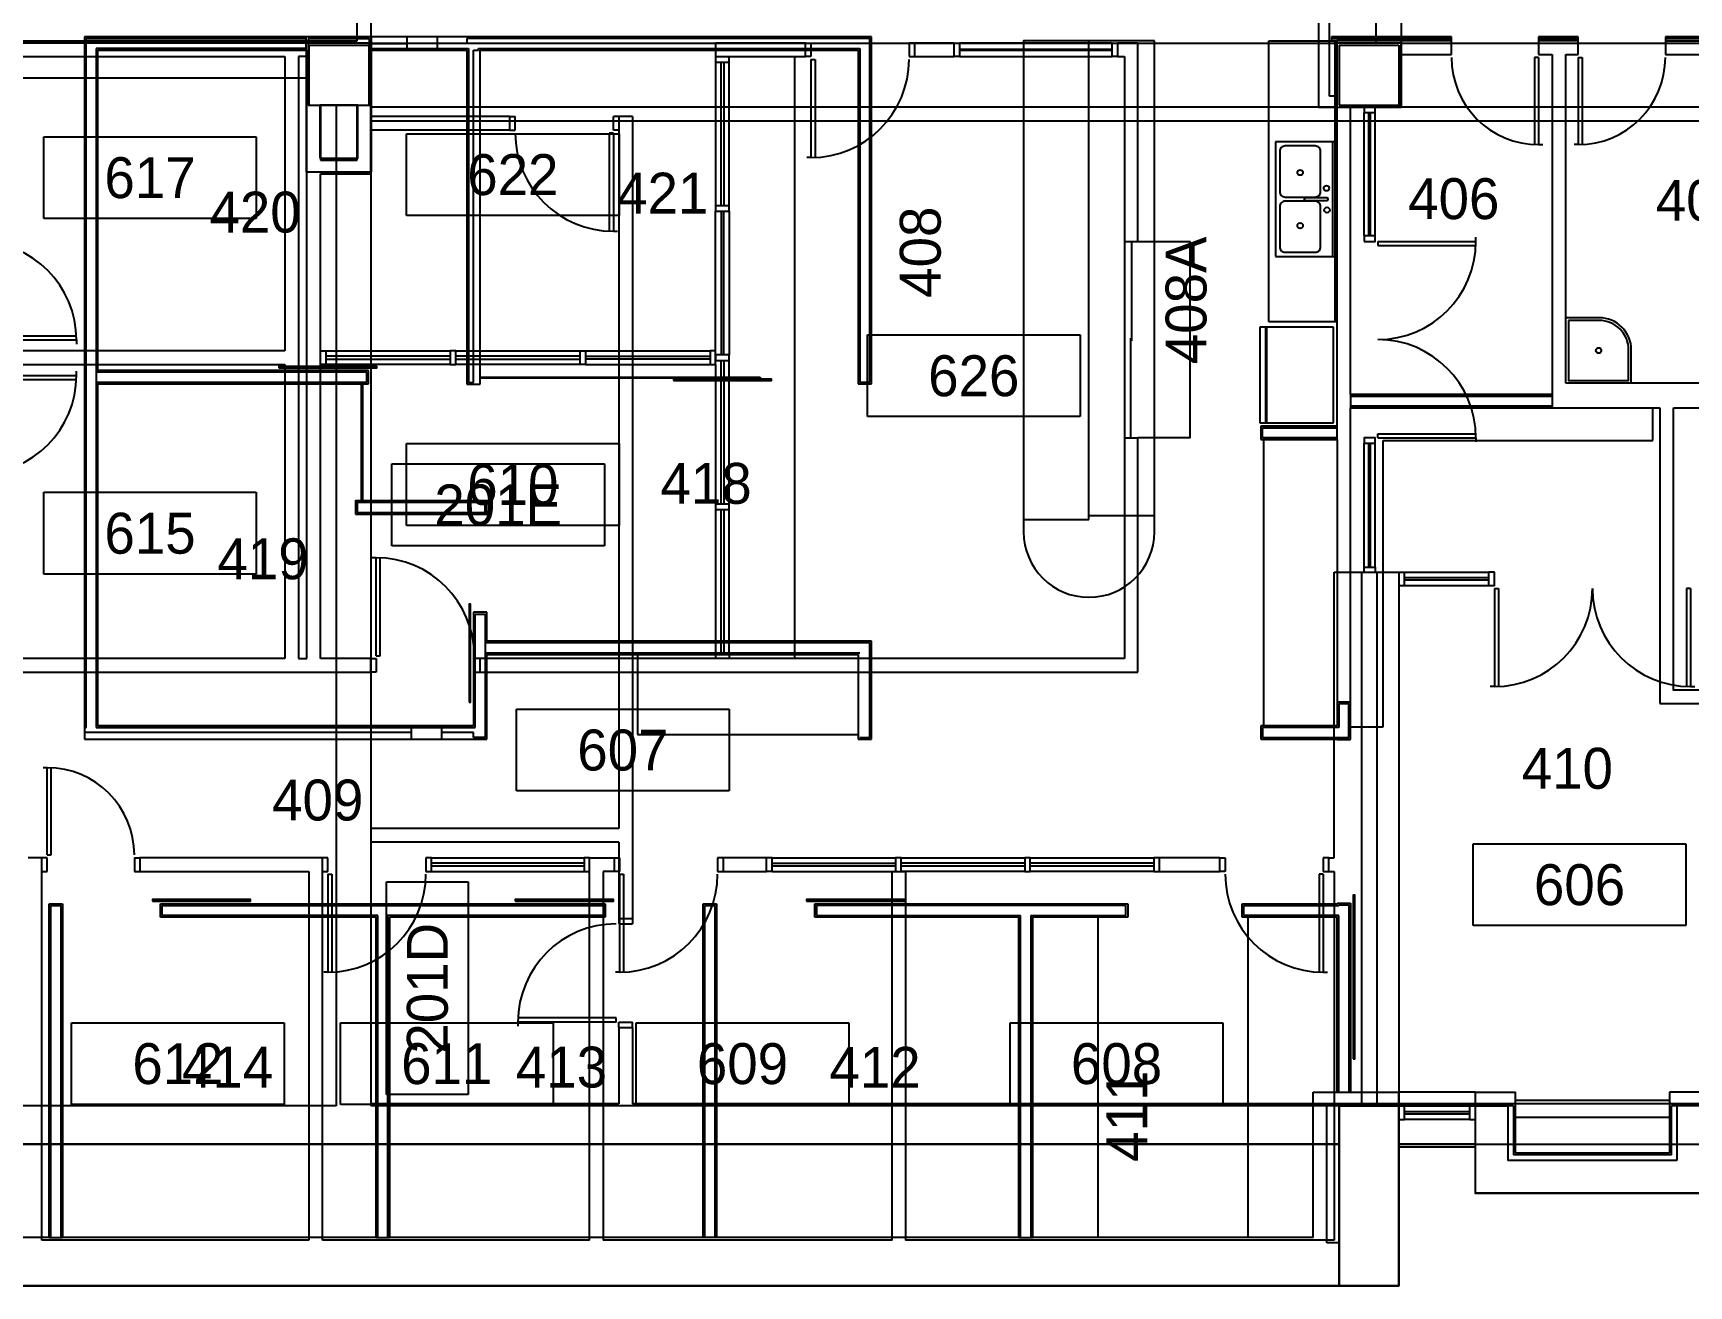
# Model space of a CAD drawing. Header units: inches. Extents: x -219 to 4035, y -10 to 4981.
# Drawn here: x 266 to 873, y 2234 to 2694 of the extents above; entities that cross this region are included whole.
import ezdxf
from ezdxf.enums import TextEntityAlignment as Align

# ---------------------------------------------------------------- set-up
doc = ezdxf.new("R2010")
doc.units = ezdxf.units.IN
doc.header["$LTSCALE"] = 48
doc.header["$MEASUREMENT"] = 0
doc.layers.get('0').update_dxf_attribs({"color": 13, "linetype": 'CONTINUOUS'})
for name, color, linetype in [('F1-BLDG3', 161, 'CONTINUOUS'), ('F2-BLDG1', 7, 'CONTINUOUS'), ('F2-BLDG3', 161, 'CONTINUOUS'), ('F2-DOOR1', 3, 'CONTINUOUS'), ('F2-DOORJMB', 32, 'CONTINUOUS'), ('F2-RMNOS', 3, 'CONTINUOUS'), ('F3-BLDG1', 7, 'CONTINUOUS'), ('F3-BLDG3', 161, 'CONTINUOUS'), ('F4-BLDG1', 7, 'CONTINUOUS'), ('F4-BLDG3', 161, 'CONTINUOUS'), ('F4-BLDG4', 2, 'CONTINUOUS'), ('f4-casework1', 4, 'CONTINUOUS'), ('f4-casework2', 8, 'CONTINUOUS'), ('F4-DOOR1', 3, 'CONTINUOUS'), ('f4-rest1', 12, 'CONTINUOUS'), ('f4-rest2', 8, 'CONTINUOUS'), ('F4-RMNOS', 3, 'CONTINUOUS'), ('F4-WINDOW1', 1, 'CONTINUOUS'), ('F4-WINDOW2', 4, 'CONTINUOUS'), ('F5-BLDG3', 161, 'CONTINUOUS'), ('F6-BLDG1', 7, 'CONTINUOUS'), ('F6-BLDG3', 161, 'CONTINUOUS'), ('F6-BLDG4', 2, 'CONTINUOUS'), ('F6-DOOR1', 3, 'CONTINUOUS'), ('F6-DOORJMB', 32, 'CONTINUOUS'), ('F6-RMNOS', 3, 'CONTINUOUS'), ('F6-WINDOW1', 1, 'CONTINUOUS'), ('F6-WINDOW2', 4, 'CONTINUOUS')]:
    doc.layers.add(name, color=color, linetype=linetype)
for name, color, linetype, plot in [('F2-COLUMN1', 8, 'CONTINUOUS', False), ('F3-COLUMN1', 8, 'CONTINUOUS', False), ('F4-Bldg1A', 8, 'CONTINUOUS', False), ('F4-COLUMN1', 8, 'CONTINUOUS', False), ('F6-COLUMN1', 8, 'CONTINUOUS', False)]:
    doc.layers.add(name, color=color, linetype=linetype, plot=plot)
doc.styles.add('ORIG-RMNOS', font='noting.shx')
doc.styles.add('RMNOS', font='noting.shx')

# ---------------------------------------------------------------- blocks, each defined once
blk = doc.blocks.new('L-20C11')
for p, q in [((-11, 11), (11, 11)), ((-11, 11), (-11, -55)), ((11, 11), (11, -55)), ((-11, -55), (11, -55))]:
    blk.add_line(p, q)
blk = doc.blocks.new('L-34C1')
for p, q in [((-11, 11), (11, 11)), ((-11, 11), (-11, -11)), ((11, 11), (11, -11)), ((-11, -11), (11, -11))]:
    blk.add_line(p, q)
blk = doc.blocks.new('ADR-36DL')
for p, q in [((0, 37), (-1.5, 37)), ((0, 1), (0, 37)), ((1.5, 1), (1.5, 36.97)), ((70.5, 1), (70.5, 36.97)), ((72, 1), (72, 37)), ((72, 37), (73.5, 37)), ((0, 1), (1.5, 1)), ((72, 1), (70.5, 1))]:
    blk.add_line(p, q)
for centre, start, end in [((0, 1), 0, 90), ((72, 1), 90, 180)]:
    blk.add_arc(centre, 36, start, end)
blk = doc.blocks.new('ADR-36L')
for p, q in [((0, 37), (-1.5, 37)), ((0, 1), (0, 37)), ((1.5, 1), (1.5, 36.97)), ((0, 1), (1.5, 1))]:
    blk.add_line(p, q)
blk.add_arc((0, 1), 36, 0, 90)
blk = doc.blocks.new('ADR-36R')
for p, q in [((-1.5, 1), (-1.5, 36.97)), ((0, 1), (0, 37)), ((0, 37), (1.5, 37)), ((0, 1), (-1.5, 1))]:
    blk.add_line(p, q)
blk.add_arc((0, 1), 36, 90, 180)
blk = doc.blocks.new('ADR-32L')
for p, q in [((0, 33), (-1.5, 33)), ((0, 1), (0, 33)), ((1.5, 1), (1.5, 32.96)), ((0, 1), (1.5, 1))]:
    blk.add_line(p, q)
blk.add_arc((0, 1), 32, 0, 90)
blk = doc.blocks.new('rmnos')
at = {"color": 11}
for p, q in [((-0.40625, 0.15625), (0.40625, 0.15625)), ((-0.40625, -0.15625), (-0.40625, 0.15625)), ((0.40625, 0.15625), (0.40625, -0.15625)), ((0.40625, -0.15625), (-0.40625, -0.15625))]:
    blk.add_line(p, q, dxfattribs=at)
at = {"color": 9, "style": 'ORIG-RMNOS'}
blk.add_attdef('ROOM', text='', height=0.15625, dxfattribs=at).set_placement((0, 0), align=Align.MIDDLE)
blk = doc.blocks.new('RMNOS-1')
at = {"color": 9, "style": 'RMNOS'}
blk.add_attdef('ROOM', text='', height=0.1562, dxfattribs=at).set_placement((0, 0), align=Align.MIDDLE)
blk = doc.blocks.new('ADR-32R')
for p, q in [((-1.5, 1), (-1.5, 32.96)), ((0, 1), (0, 33)), ((0, 33), (1.5, 33)), ((0, 1), (-1.5, 1))]:
    blk.add_line(p, q)
blk.add_arc((0, 1), 32, 90, 180)

msp = doc.modelspace()

# ---------------------------------------------------------------- linework, layer by layer
at = {"layer": 'F1-BLDG3'}
for p, q in [((11, 2286.5), (745, 2286.5)), ((745, 2286.5), (745, 2234.5)), ((767, 2234.5), (767, 2286.5)), ((767, 2286.5), (909, 2286.5)), ((745, 2234.5), (767, 2234.5))]:
    msp.add_line(p, q, dxfattribs=at)
at = {"layer": 'F2-BLDG1'}
for p, q in [((384.75, 2691), (384.75, 2702.5)), ((389.75, 2702.5), (389.75, 2663.25)), ((165.75, 2691), (384.75, 2691)), ((767.75, 2690.25), (744.25, 2690.25)), ((744.25, 2690.25), (744.25, 2666.75)), ((767.75, 2690.25), (767.75, 2666.75)), ((128, 2677.5), (367, 2677.5)), ((367, 2677.5), (367, 2667.5)), ((367, 2667.5), (377, 2667.5)), ((377, 2667.5), (377, 2300.5)), ((440.75, 2663.25), (389.75, 2663.25)), ((440.75, 2658.25), (440.75, 2663.25)), ((480.75, 2663.25), (480.75, 2402.25)), ((485.75, 2663.25), (480.75, 2663.25)), ((485.75, 2663.25), (485.75, 2369.25)), ((744.25, 2666.75), (767.75, 2666.75)), ((389.75, 2658.25), (389.75, 2402.25)), ((440.75, 2658.25), (389.75, 2658.25)), ((480.75, 2402.25), (389.75, 2402.25)), ((480.75, 2397.25), (389.75, 2397.25)), ((389.75, 2397.25), (389.75, 2301.25)), ((480.75, 2397.25), (480.75, 2369.25)), ((480.75, 2369.25), (485.75, 2369.25)), ((480.75, 2329.25), (485.75, 2329.25)), ((480.75, 2329.25), (480.75, 2301.25)), ((485.75, 2329.25), (485.75, 2301.25)), ((377, 2300.5), (11, 2300.5)), ((480.75, 2301.25), (389.75, 2301.25)), ((1569.25, 2301.25), (485.75, 2301.25)), ((745, 2286.5), (11, 2286.5)), ((745, 2234.5), (745, 2286.5)), ((795, 2286.5), (767, 2286.5)), ((767, 2286.5), (767, 2234.5)), ((795, 2286.5), (795, 2268.5)), ((881, 2268.5), (795, 2268.5)), ((767, 2234.5), (745, 2234.5))]:
    msp.add_line(p, q, dxfattribs=at)
at = {"layer": 'F2-BLDG3'}
for p, q in [((867, 2296.25), (809, 2296.25)), ((809, 2296.25), (809, 2282.5)), ((867, 2282.5), (867, 2296.25)), ((867, 2282.5), (809, 2282.5))]:
    msp.add_line(p, q, dxfattribs=at)
at = {"layer": 'F2-DOORJMB'}
for p, q in [((440.75, 2663.25), (442.75, 2663.25)), ((442.75, 2658.25), (442.75, 2663.25)), ((478.75, 2658.25), (478.75, 2663.25)), ((480.75, 2663.25), (478.75, 2663.25)), ((440.75, 2658.25), (442.75, 2658.25)), ((480.75, 2658.25), (478.75, 2658.25)), ((480.75, 2369.25), (480.75, 2367.25)), ((480.75, 2367.25), (485.75, 2367.25)), ((485.75, 2369.25), (485.75, 2367.25)), ((480.75, 2331.25), (485.75, 2331.25)), ((480.75, 2329.25), (480.75, 2331.25)), ((485.75, 2329.25), (485.75, 2331.25))]:
    msp.add_line(p, q, dxfattribs=at)
at = {"layer": 'F3-BLDG1'}
for p, q in [((128, 2677.5), (367, 2677.5)), ((367, 2677.5), (367, 2667.5)), ((367, 2667.5), (377, 2667.5)), ((377, 2667.5), (377, 2300.5)), ((389.75, 2661.75), (1469, 2661.75)), ((389.75, 2661.75), (389.75, 2300.5)), ((377, 2300.5), (11, 2300.5)), ((809, 2300.5), (389.75, 2300.5)), ((809, 2300.5), (809, 2282.5)), ((867, 2282.5), (867, 2300.5)), ((1469, 2300.5), (867, 2300.5)), ((745, 2286.5), (11, 2286.5)), ((745, 2234.5), (745, 2286.5)), ((795, 2286.5), (767, 2286.5)), ((767, 2286.5), (767, 2234.5)), ((795, 2286.5), (795, 2268.5)), ((867, 2282.5), (809, 2282.5)), ((881, 2268.5), (795, 2268.5)), ((767, 2234.5), (745, 2234.5))]:
    msp.add_line(p, q, dxfattribs=at)
at = {"layer": 'F3-BLDG3'}
for p, q in [((389.75, 2690.25), (389.75, 2666.75)), ((389.75, 2690.25), (744.25, 2690.25)), ((744.25, 2690.25), (744.25, 2666.75)), ((767.75, 2666.75), (767.75, 2690.25)), ((767.75, 2690.25), (885.25, 2690.25)), ((744.25, 2666.75), (389.75, 2666.75)), ((885.25, 2666.75), (767.75, 2666.75))]:
    msp.add_line(p, q, dxfattribs=at)
at = {"layer": 'F4-BLDG1'}
for p, q in [((573.44, 2692.5), (284.75, 2692.5)), ((284.75, 2692.5), (284.75, 2435)), ((573.44, 2565.25), (573.44, 2692.5)), ((786.25, 2692.5), (742.19, 2692.5)), ((742.19, 2692.5), (742.19, 2691)), ((786.25, 2686), (786.25, 2692.5)), ((832.75, 2692.5), (818.25, 2692.5)), ((818.25, 2692.5), (818.25, 2686)), ((832.75, 2686), (832.75, 2692.5)), ((931.75, 2692.5), (864.75, 2692.5)), ((864.75, 2692.5), (864.75, 2686)), ((289.62, 2570.12), (289.62, 2687.62)), ((289.62, 2687.62), (366, 2687.62)), ((366, 2687.62), (366, 2643)), ((390, 2643), (390, 2687.62)), ((390, 2687.62), (424.97, 2687.62)), ((424.97, 2687.62), (424.97, 2565.19)), ((429.84, 2565.19), (429.84, 2687.62)), ((429.84, 2687.62), (568.56, 2687.62)), ((568.56, 2687.62), (568.56, 2565.25)), ((742.19, 2691), (744.25, 2691)), ((744.25, 2691), (744.25, 2549.75)), ((767.75, 2667.5), (767.75, 2686)), ((767.75, 2686), (786.25, 2686)), ((818.25, 2686), (823.25, 2686)), ((823.25, 2686), (823.25, 2561.37)), ((828.25, 2565.5), (828.25, 2686)), ((828.25, 2686), (832.75, 2686)), ((864.75, 2686), (885.25, 2686)), ((749.25, 2561.37), (749.25, 2667.5)), ((749.25, 2667.5), (767.75, 2667.5)), ((366, 2643), (390, 2643)), ((388.97, 2570.12), (289.62, 2570.12)), ((388.97, 2565.25), (388.97, 2570.12)), ((289.62, 2439.87), (289.62, 2565.25)), ((289.62, 2565.25), (388.97, 2565.25)), ((424.97, 2565.19), (429.84, 2565.19)), ((568.56, 2565.25), (573.44, 2565.25)), ((926.75, 2565.5), (828.25, 2565.5)), ((823.25, 2561.37), (749.25, 2561.37)), ((749.25, 2448.5), (749.25, 2556.5)), ((749.25, 2556.5), (862.75, 2556.5)), ((862.75, 2556.5), (862.75, 2448)), ((744.25, 2549.75), (716.31, 2549.75)), ((716.31, 2549.75), (716.31, 2544.87)), ((716.31, 2544.87), (744.25, 2544.87)), ((744.25, 2544.87), (744.31, 2544.87)), ((744.31, 2544.87), (744.31, 2448.5)), ((432.29, 2481.5), (427.42, 2481.5)), ((427.42, 2481.5), (427.42, 2439.87)), ((432.29, 2470.87), (432.29, 2481.5)), ((573.44, 2470.87), (432.29, 2470.87)), ((573.44, 2435), (573.44, 2470.87)), ((432.29, 2435), (432.29, 2466)), ((432.29, 2466), (568.56, 2466)), ((568.56, 2466), (568.56, 2435)), ((744.31, 2448.5), (744.31, 2439.87)), ((749.19, 2434.81), (749.19, 2448.5)), ((749.19, 2448.5), (749.25, 2448.5)), ((862.75, 2448), (931.75, 2448)), ((427.42, 2439.87), (289.62, 2439.87)), ((744.31, 2439.87), (716.31, 2439.87)), ((716.31, 2439.87), (716.31, 2435)), ((284.75, 2435), (432.29, 2435)), ((568.56, 2435), (573.44, 2435)), ((716.31, 2435), (744.31, 2435)), ((744.31, 2435), (744.31, 2434.81)), ((744.31, 2434.81), (749.19, 2434.81)), ((271.75, 2252.25), (271.75, 2374.56)), ((271.75, 2374.56), (276.62, 2374.56)), ((276.62, 2374.56), (276.62, 2252.25)), ((312.62, 2369.69), (312.62, 2374.56)), ((312.62, 2374.56), (475.75, 2374.56)), ((391.69, 2369.69), (312.62, 2369.69)), ((391.69, 2252.25), (391.69, 2369.69)), ((475.75, 2369.69), (396.56, 2369.69)), ((396.56, 2369.69), (396.56, 2252.25)), ((475.75, 2374.56), (475.75, 2369.69)), ((511.75, 2252.25), (511.75, 2374.56)), ((511.75, 2374.56), (516.62, 2374.56)), ((516.62, 2374.56), (516.62, 2252.25)), ((552.62, 2369.69), (552.62, 2374.56)), ((552.62, 2374.56), (667.47, 2374.56)), ((627.5, 2369.69), (552.62, 2369.69)), ((627.5, 2252.25), (627.5, 2369.69)), ((667.47, 2369.69), (632.5, 2369.69)), ((632.5, 2369.69), (632.5, 2252.25)), ((667.47, 2374.56), (667.47, 2369.69)), ((709.47, 2369.69), (709.47, 2374.56)), ((709.47, 2374.56), (744.31, 2374.56)), ((744.31, 2369.69), (709.47, 2369.69)), ((744.31, 2374.56), (744.31, 2374.81)), ((744.31, 2374.81), (749.19, 2374.81)), ((744.31, 2305.5), (744.31, 2369.69)), ((749.19, 2374.81), (749.19, 2305.5)), ((735.5, 2305.5), (744.31, 2305.5)), ((735.5, 2252.25), (735.5, 2305.5)), ((749.19, 2305.5), (767, 2305.5)), ((767, 2234.5), (767, 2305.5)), ((795, 2305.5), (795, 2268.5)), ((795, 2305.5), (809.75, 2305.5)), ((809.75, 2283.25), (809.75, 2305.5)), ((866.25, 2305.5), (866.25, 2283.25)), ((881, 2305.5), (866.25, 2305.5)), ((809.75, 2283.25), (866.25, 2283.25)), ((881, 2268.5), (795, 2268.5)), ((271.75, 2252.25), (156.62, 2252.25)), ((391.69, 2252.25), (276.62, 2252.25)), ((511.75, 2252.25), (396.56, 2252.25)), ((627.5, 2252.25), (516.62, 2252.25)), ((735.5, 2252.25), (632.5, 2252.25)), ((767, 2234.5), (-11, 2234.5))]:
    msp.add_line(p, q, dxfattribs=at)
msp.add_lwpolyline([(384.1, 2517.5), (432.29, 2517.5), (432.29, 2522.37), (384.1, 2522.37)], close=True, dxfattribs=at)
at = {"layer": 'F4-Bldg1A'}
for p, q in [((285.37, 2439.25), (285.37, 2691.87)), ((285.37, 2691.87), (366, 2691.87)), ((366, 2687.62), (366, 2692.5)), ((366.75, 2691.75), (366.75, 2667.5)), ((389.25, 2691.75), (366.75, 2691.75)), ((389.25, 2667.5), (389.25, 2691.75)), ((390, 2687.62), (390, 2692.5)), ((402.95, 2692.5), (402.95, 2688.25)), ((414.08, 2692.5), (414.08, 2688.25)), ((572.81, 2691.87), (424.97, 2691.87)), ((424.97, 2691.87), (424.97, 2690.06)), ((572.81, 2565.87), (572.81, 2691.87)), ((742.19, 2691.87), (786.25, 2691.87)), ((818.25, 2691.87), (832.75, 2691.87)), ((864.75, 2691.87), (931.75, 2691.87)), ((366, 2688.25), (289, 2688.25)), ((289, 2688.25), (289, 2439.25)), ((390, 2690.06), (402.95, 2690.06)), ((390, 2688.25), (425.59, 2688.25)), ((424.97, 2690.06), (414.08, 2690.06)), ((425.59, 2688.25), (425.59, 2565.81)), ((427.41, 2565.81), (427.41, 2687.62)), ((427.41, 2687.62), (429.22, 2687.62)), ((429.22, 2687.62), (429.22, 2688.25)), ((429.22, 2688.25), (569.19, 2688.25)), ((569.19, 2688.25), (569.19, 2565.87)), ((786.25, 2691), (744.25, 2691)), ((832.75, 2691), (818.25, 2691)), ((864.75, 2691), (931, 2691)), ((366.75, 2667.5), (371, 2667.5)), ((385, 2667.5), (389.25, 2667.5)), ((388.34, 2569.5), (289, 2569.5)), ((289, 2565.87), (388.34, 2565.87)), ((388.34, 2565.87), (388.34, 2569.5)), ((425.59, 2565.81), (427.41, 2565.81)), ((569.19, 2565.87), (572.81, 2565.87)), ((749.25, 2561.37), (749.25, 2556.5)), ((749.25, 2560.75), (823.25, 2560.75)), ((823.25, 2561.37), (823.25, 2556.5)), ((823.25, 2557.12), (749.25, 2557.12)), ((716.94, 2545.5), (716.94, 2549.12)), ((716.94, 2549.12), (744.25, 2549.12)), ((744.25, 2545.5), (716.94, 2545.5)), ((744.25, 2549.75), (744.25, 2544.87)), ((428.04, 2480.87), (431.67, 2480.87)), ((428.04, 2439.25), (428.04, 2480.87)), ((431.67, 2480.87), (431.67, 2435.62)), ((572.81, 2470.25), (431.67, 2470.25)), ((431.67, 2466.62), (569.19, 2466.62)), ((572.81, 2435.62), (572.81, 2470.25)), ((749.19, 2448.5), (744.31, 2448.5)), ((748.56, 2447.87), (744.94, 2447.87)), ((744.94, 2447.87), (744.94, 2439.25)), ((748.56, 2435.62), (748.56, 2447.87)), ((284.75, 2439.25), (285.37, 2439.25)), ((404.54, 2437.44), (284.75, 2437.44)), ((289, 2439.25), (428.04, 2439.25)), ((404.54, 2439.25), (404.54, 2435)), ((415.67, 2439.25), (415.67, 2435)), ((427.42, 2437.44), (415.67, 2437.44)), ((427.42, 2435.62), (427.42, 2437.44)), ((744.94, 2439.25), (716.94, 2439.25)), ((716.94, 2439.25), (716.94, 2435.62)), ((431.67, 2435.62), (427.42, 2435.62)), ((569.19, 2435.62), (572.81, 2435.62)), ((716.94, 2435.62), (748.56, 2435.62)), ((272.37, 2252.25), (272.37, 2373.94)), ((272.37, 2373.94), (276, 2373.94)), ((276, 2373.94), (276, 2252.25)), ((313.25, 2370.31), (313.25, 2373.94)), ((313.25, 2373.94), (475.12, 2373.94)), ((392.31, 2370.31), (313.25, 2370.31)), ((392.31, 2252.25), (392.31, 2370.31)), ((475.12, 2370.31), (395.94, 2370.31)), ((395.94, 2370.31), (395.94, 2252.25)), ((475.12, 2373.94), (475.12, 2370.31)), ((512.37, 2252.25), (512.37, 2373.94)), ((512.37, 2373.94), (516, 2373.94)), ((516, 2373.94), (516, 2252.25)), ((666.84, 2373.94), (553.25, 2373.94)), ((553.25, 2373.94), (553.25, 2370.31)), ((553.25, 2370.31), (628.13, 2370.31)), ((628.13, 2252.25), (628.13, 2370.31)), ((631.88, 2370.31), (631.88, 2252.25)), ((631.88, 2370.31), (666.84, 2370.31)), ((666.84, 2370.31), (666.84, 2373.94)), ((710.09, 2370.31), (710.09, 2373.94)), ((710.09, 2373.94), (744.94, 2373.94)), ((744.94, 2370.31), (710.09, 2370.31)), ((744.94, 2373.94), (744.94, 2374.19)), ((744.94, 2374.19), (748.56, 2374.19)), ((744.94, 2305.5), (744.94, 2370.31)), ((748.56, 2374.19), (748.56, 2305.5)), ((744.31, 2305.5), (749.19, 2305.5)), ((271.75, 2252.25), (276.62, 2252.25)), ((391.69, 2252.25), (396.56, 2252.25)), ((516.62, 2252.25), (511.75, 2252.25)), ((627.5, 2252.25), (632.5, 2252.25))]:
    msp.add_line(p, q, dxfattribs=at)
msp.add_lwpolyline([(384.73, 2518.12), (431.67, 2518.12), (431.67, 2521.75), (384.73, 2521.75)], close=True, dxfattribs=at)
at = {"layer": 'F4-BLDG3'}
for p, q in [((745, 2300.5), (740.5, 2300.5)), ((740.5, 2250.25), (740.5, 2300.5)), ((745, 2250.25), (745, 2300.5)), ((745, 2250.25), (740.5, 2250.25))]:
    msp.add_line(p, q, dxfattribs=at)
for points in [[(371, 2648), (385, 2648), (385, 2667.5), (371, 2667.5)], [(867.75, 2556.5), (926.75, 2556.5), (926.75, 2453), (867.75, 2453)]]:
    msp.add_lwpolyline(points, close=True, dxfattribs=at)
at = {"layer": 'F4-BLDG4'}
for p, q in [((795, 2305.5), (767, 2305.5)), ((767, 2286.5), (795, 2286.5))]:
    msp.add_line(p, q, dxfattribs=at)
at = {"layer": 'f4-casework1'}
for p, q in [((719.25, 2588.01), (719.25, 2691)), ((719.25, 2691), (742.19, 2691)), ((743, 2586), (716, 2586)), ((716, 2586), (716, 2551)), ((744.25, 2588.01), (719.25, 2588.01)), ((743, 2551), (743, 2586)), ((860.19, 2544.5), (860.19, 2556.5)), ((716, 2551), (743, 2551)), ((717.31, 2544.87), (717.31, 2439.87)), ((761.25, 2439.5), (761.25, 2544.5)), ((761.25, 2544.5), (860.19, 2544.5)), ((487.56, 2466), (487.56, 2436.69)), ((487.56, 2436.69), (568.56, 2436.69)), ((749.25, 2439.5), (761.25, 2439.5)), ((656.5, 2369.69), (656.5, 2252.25)), ((711.5, 2369.69), (711.5, 2252.25)), ((809.75, 2302.65), (866.25, 2302.65))]:
    msp.add_line(p, q, dxfattribs=at)
msp.add_lwpolyline([(677.25, 2691), (629.25, 2691), (629.25, 2511, 1), (677.25, 2511)], format="xyb", close=True, dxfattribs=at)
at = {"layer": 'f4-casework2'}
for p, q in [((653.25, 2515.47), (653.25, 2691)), ((743.5, 2691), (743.5, 2588.01)), ((743.5, 2654.01), (721.75, 2654.01)), ((721.75, 2654.01), (721.75, 2612.01)), ((742.75, 2612.01), (742.75, 2654.01)), ((721.75, 2612.01), (743.5, 2612.01)), ((718, 2586), (718, 2551)), ((718.5, 2551), (718.5, 2586)), ((629.25, 2515.47), (653.25, 2515.47)), ((653.25, 2516.96), (677.25, 2516.96))]:
    msp.add_line(p, q, dxfattribs=at)
for points in [[(723.25, 2643.14), (723.25, 2635.76, 0.414214), (725.25, 2633.76), (736.25, 2633.76, 0.414214), (738.25, 2635.76), (738.25, 2650.51, 0.414214), (736.25, 2652.51), (725.25, 2652.51, 0.414214), (723.25, 2650.51)], [(723.25, 2622.89), (723.25, 2615.51, 0.414214), (725.25, 2613.51), (736.25, 2613.51, 0.414214), (738.25, 2615.51), (738.25, 2630.26, 0.414214), (736.25, 2632.26), (725.25, 2632.26, 0.414214), (723.25, 2630.26)], [(736.63, 2633.51), (732.75, 2633.51, 1), (732.75, 2632.51), (740.5, 2632.51, 1), (740.5, 2633.51)]]:
    msp.add_lwpolyline(points, format="xyb", close=True, dxfattribs=at)
for centre in [(730.75, 2642.76), (740.38, 2637.01), (740.58, 2629.01), (730.75, 2623.26)]:
    msp.add_circle(centre, 1, dxfattribs=at)
at = {"layer": 'F4-DOOR1'}
for points in [[(355.97, 2571.19), (391.97, 2571.19), (391.97, 2571.69), (355.97, 2571.69)], [(500.77, 2566.52), (536.77, 2566.52), (536.77, 2567.02), (500.77, 2567.02)], [(425.85, 2448.5), (426.35, 2448.5), (426.35, 2484.5), (425.85, 2484.5)], [(309.62, 2375.62), (345.62, 2375.62), (345.62, 2376.12), (309.62, 2376.12)], [(442.75, 2375.62), (478.75, 2375.62), (478.75, 2376.12), (442.75, 2376.12)], [(549.62, 2375.62), (585.62, 2375.62), (585.62, 2376.12), (549.62, 2376.12)], [(750.25, 2317.81), (750.75, 2317.81), (750.75, 2377.81), (750.25, 2377.81)]]:
    msp.add_lwpolyline(points, close=True, dxfattribs=at)
at = {"layer": 'f4-rest1'}
msp.add_lwpolyline([(852.25, 2565.5), (852.25, 2577.75, 0.414214), (840.5, 2589.5), (828.25, 2589.5)], format="xyb", dxfattribs=at)
at = {"layer": 'f4-rest2'}
msp.add_lwpolyline([(829.25, 2588.5), (829.25, 2566.5), (851.25, 2566.5), (851.25, 2577.75, 0.414214), (840.5, 2588.5)], format="xyb", close=True, dxfattribs=at)
msp.add_circle((840.25, 2577.5), 1, dxfattribs=at)
at = {"layer": 'F4-WINDOW1'}
for p, q in [((386.28, 2565.25), (386.28, 2522.37)), ((386.78, 2522.37), (386.78, 2565.25)), ((429.84, 2567.72), (532.56, 2567.72)), ((532.56, 2567.34), (429.84, 2567.34)), ((480.83, 2567.34), (480.83, 2567.72)), ((532.56, 2567.72), (532.56, 2567.34)), ((769, 2300.5), (793, 2300.5)), ((769, 2298.5), (793, 2298.5)), ((793, 2297.5), (769, 2297.5)), ((793, 2295.5), (769, 2295.5))]:
    msp.add_line(p, q, dxfattribs=at)
at = {"layer": 'F4-WINDOW2'}
for p, q in [((767, 2300.5), (769, 2300.5)), ((769, 2295.5), (769, 2300.5)), ((793, 2300.5), (795, 2300.5)), ((793, 2295.5), (793, 2300.5)), ((767, 2295.5), (769, 2295.5)), ((793, 2295.5), (795, 2295.5))]:
    msp.add_line(p, q, dxfattribs=at)
at = {"layer": 'F5-BLDG3'}
msp.add_lwpolyline([(909, 2926.5), (767, 2926.5), (767, 2978.5), (-11, 2978.5), (-11, 2926.5), (-63, 2926.5), (-63, 2286.5), (-11, 2286.5), (-11, 2234.5), (767, 2234.5), (767, 2285.5), (795, 2285.5), (795, 2268.5), (881, 2268.5)], dxfattribs=at)
at = {"layer": 'F6-BLDG1'}
for p, q in [((767.75, 2716.75), (767.75, 2666.75)), ((737.5, 2708.75), (737.5, 2666.75)), ((389.75, 2690.25), (239.75, 2690.25)), ((244.75, 2685.25), (358.25, 2685.25)), ((358.25, 2685.25), (358.25, 2577.37)), ((389.75, 2642.25), (389.75, 2690.25)), ((549.25, 2690.25), (516.25, 2690.25)), ((516.25, 2690.25), (516.25, 2685.25)), ((516.25, 2685.25), (549.25, 2685.25)), ((549.25, 2685.25), (549.25, 2690.25)), ((589.25, 2690.25), (589.25, 2685.25)), ((603.75, 2690.25), (589.25, 2690.25)), ((589.25, 2685.25), (603.75, 2685.25)), ((603.75, 2685.25), (603.75, 2690.25)), ((671.25, 2690.25), (663.75, 2690.25)), ((663.75, 2690.25), (663.75, 2685.25)), ((663.75, 2685.25), (666.25, 2685.25)), ((666.25, 2685.25), (666.25, 2617.5)), ((671.25, 2617.5), (671.25, 2690.25)), ((737.5, 2666.75), (767.75, 2666.75)), ((371.25, 2464.5), (371.25, 2642.25)), ((371.25, 2642.25), (389.75, 2642.25)), ((666.25, 2617.5), (671.25, 2617.5)), ((358.25, 2577.37), (244.75, 2577.37)), ((244.75, 2572.38), (358.25, 2572.38)), ((358.25, 2572.38), (358.25, 2464.5)), ((666.25, 2545.5), (671.25, 2545.5)), ((666.25, 2545.5), (666.25, 2464.5)), ((671.25, 2459.5), (671.25, 2545.5)), ((743.25, 2391.5), (743.25, 2496.25)), ((743.25, 2496.25), (767, 2496.25)), ((753.25, 2496.25), (753.25, 2300.5)), ((759, 2300.5), (759, 2496.25)), ((767, 2496.25), (767, 2234.5)), ((358.25, 2464.5), (244.75, 2464.5)), ((389.75, 2464.5), (371.25, 2464.5)), ((389.75, 2459.5), (389.75, 2464.5)), ((666.25, 2464.5), (429.75, 2464.5)), ((429.75, 2464.5), (429.75, 2459.5)), ((239.75, 2459.5), (389.75, 2459.5)), ((429.75, 2459.5), (671.25, 2459.5)), ((269, 2391.5), (264, 2391.5)), ((269, 2251.25), (269, 2391.5)), ((305, 2391.5), (305, 2386.5)), ((372, 2391.5), (305, 2391.5)), ((372, 2251.25), (372, 2391.5)), ((470, 2391.5), (479, 2391.5)), ((470, 2251.25), (470, 2391.5)), ((479, 2391.5), (479, 2386.5)), ((519, 2391.5), (519, 2386.5)), ((535, 2391.5), (519, 2391.5)), ((535, 2386.5), (535, 2391.5)), ((679, 2391.5), (679, 2386.5)), ((701.25, 2391.5), (679, 2391.5)), ((701.25, 2386.5), (701.25, 2391.5)), ((741.25, 2386.5), (741.25, 2391.5)), ((741.25, 2391.5), (743.25, 2391.5)), ((305, 2386.5), (367, 2386.5)), ((367, 2386.5), (367, 2251.25)), ((479, 2386.5), (475, 2386.5)), ((475, 2386.5), (475, 2251.25)), ((519, 2386.5), (535, 2386.5)), ((581, 2251.25), (581, 2386.5)), ((581, 2386.5), (586, 2386.5)), ((586, 2386.5), (586, 2251.25)), ((679, 2386.5), (701.25, 2386.5)), ((741.25, 2386.5), (743.25, 2386.5)), ((743.25, 2386.5), (743.25, 2251.25)), ((753.25, 2300.5), (759, 2300.5)), ((367, 2251.25), (269, 2251.25)), ((470, 2251.25), (372, 2251.25)), ((581, 2251.25), (475, 2251.25)), ((743.25, 2251.25), (586, 2251.25)), ((767, 2234.5), (-11, 2234.5))]:
    msp.add_line(p, q, dxfattribs=at)
at = {"layer": 'F6-BLDG3'}
for p, q in [((741.5, 2670.75), (741.5, 2704.75)), ((758.5, 2704.75), (758.5, 2690.25)), ((366.25, 2685.25), (363.25, 2685.25)), ((363.25, 2685.25), (363.25, 2464.5)), ((366.25, 2464.5), (366.25, 2685.25)), ((758.5, 2690.25), (744.25, 2690.25)), ((744.25, 2690.25), (744.25, 2670.75)), ((384.75, 2667.5), (371.25, 2667.5)), ((371.25, 2667.5), (371.25, 2647.25)), ((384.75, 2647.25), (384.75, 2667.5)), ((744.25, 2670.75), (741.5, 2670.75)), ((371.25, 2647.25), (384.75, 2647.25)), ((363.25, 2464.5), (366.25, 2464.5)), ((767, 2300.5), (807, 2300.5)), ((807, 2300.5), (807, 2280.5)), ((909, 2300.5), (869, 2300.5)), ((869, 2300.5), (869, 2280.5)), ((767, 2285.5), (795, 2285.5)), ((795, 2285.5), (795, 2268.5)), ((869, 2280.5), (807, 2280.5)), ((881, 2268.5), (795, 2268.5))]:
    msp.add_line(p, q, dxfattribs=at)
msp.add_lwpolyline([(671.25, 2617.5), (690.25, 2617.5), (690.25, 2545.5), (671.25, 2545.5)], dxfattribs=at)
at = {"layer": 'F6-BLDG4'}
for p, q in [((545.25, 2685.25), (545.25, 2464.5)), ((666.25, 2617.5), (666.25, 2545.5))]:
    msp.add_line(p, q, dxfattribs=at)
at = {"layer": 'F6-DOORJMB'}
for p, q in [((549.25, 2690.25), (551.25, 2690.25)), ((551.25, 2685.25), (549.25, 2685.25)), ((551.25, 2690.25), (551.25, 2685.25)), ((589.25, 2690.25), (587.25, 2690.25)), ((587.25, 2690.25), (587.25, 2685.25)), ((587.25, 2685.25), (589.25, 2685.25)), ((389.75, 2464.5), (391.75, 2464.5)), ((391.75, 2464.5), (391.75, 2459.5)), ((429.75, 2464.5), (427.75, 2464.5)), ((427.75, 2464.5), (427.75, 2459.5)), ((391.75, 2459.5), (389.75, 2459.5)), ((427.75, 2459.5), (429.75, 2459.5)), ((271, 2391.5), (269, 2391.5)), ((271, 2386.5), (271, 2391.5)), ((303, 2391.5), (303, 2386.5)), ((303, 2391.5), (305, 2391.5)), ((479, 2391.5), (481, 2391.5)), ((481, 2391.5), (481, 2386.5)), ((519, 2391.5), (517, 2391.5)), ((517, 2391.5), (517, 2386.5)), ((701.25, 2391.5), (703.25, 2391.5)), ((703.25, 2391.5), (703.25, 2386.5)), ((741.25, 2391.5), (739.25, 2391.5)), ((739.25, 2391.5), (739.25, 2386.5)), ((269, 2386.5), (271, 2386.5)), ((303, 2386.5), (305, 2386.5)), ((481, 2386.5), (479, 2386.5)), ((517, 2386.5), (519, 2386.5)), ((703.25, 2386.5), (701.25, 2386.5)), ((739.25, 2386.5), (741.25, 2386.5))]:
    msp.add_line(p, q, dxfattribs=at)
at = {"layer": 'F6-WINDOW1'}
for p, q in [((661.75, 2690.25), (605.75, 2690.25)), ((605.75, 2688), (661.75, 2688)), ((661.75, 2687.5), (605.75, 2687.5)), ((605.75, 2685.25), (661.75, 2685.25)), ((516.25, 2683.25), (516.25, 2630.56)), ((518.25, 2630.56), (518.25, 2683.25)), ((519.25, 2683.25), (519.25, 2630.56)), ((521.25, 2630.56), (521.25, 2683.25)), ((754.25, 2619.5), (754.25, 2664.75)), ((756, 2619.5), (756, 2664.75)), ((756.5, 2619.5), (756.5, 2664.75)), ((758.25, 2619.5), (758.25, 2664.75)), ((516.25, 2577.37), (516.25, 2628.56)), ((518.25, 2628.56), (518.25, 2575.87)), ((519.25, 2575.87), (519.25, 2628.56)), ((521.25, 2628.56), (521.25, 2575.87)), ((373.25, 2577.37), (418.92, 2577.37)), ((420.92, 2577.37), (466.58, 2577.37)), ((468.58, 2577.37), (514.25, 2577.37)), ((418.92, 2575.38), (373.25, 2575.38)), ((373.25, 2574.38), (418.92, 2574.38)), ((418.92, 2572.38), (373.25, 2572.38)), ((466.58, 2575.38), (420.92, 2575.38)), ((420.92, 2574.38), (466.58, 2574.38)), ((466.58, 2572.38), (420.92, 2572.38)), ((468.58, 2575.38), (514.25, 2575.38)), ((514.25, 2574.38), (468.58, 2574.38)), ((468.58, 2572.38), (514.25, 2572.38)), ((516.25, 2572.38), (516.25, 2521.19)), ((518.25, 2521.19), (518.25, 2573.87)), ((519.25, 2573.87), (519.25, 2521.19)), ((521.25, 2521.19), (521.25, 2573.87)), ((754.25, 2498.05), (754.25, 2543.5)), ((756, 2498.05), (756, 2543.5)), ((756.5, 2498.05), (756.5, 2543.5)), ((758.25, 2498.05), (758.25, 2543.5)), ((516.25, 2519.19), (516.25, 2466.5)), ((518.25, 2466.5), (518.25, 2519.19)), ((519.25, 2519.19), (519.25, 2466.5)), ((521.25, 2466.5), (521.25, 2519.19)), ((769, 2496.25), (800, 2496.25)), ((769, 2494.25), (800, 2494.25)), ((800, 2493.25), (769, 2493.25)), ((800, 2491.25), (769, 2491.25)), ((412, 2391.5), (468, 2391.5)), ((468, 2389.5), (412, 2389.5)), ((412, 2388.5), (468, 2388.5)), ((537, 2391.5), (582.33, 2391.5)), ((537, 2389.5), (582.33, 2389.5)), ((537, 2388.5), (582.33, 2388.5)), ((584.33, 2391.5), (629.67, 2391.5)), ((629.67, 2389.5), (584.33, 2389.5)), ((584.33, 2388.5), (629.67, 2388.5)), ((631.67, 2391.5), (677, 2391.5)), ((677, 2389.5), (631.67, 2389.5)), ((631.67, 2388.5), (677, 2388.5)), ((412, 2386.5), (468, 2386.5)), ((537, 2386.5), (582.33, 2386.5)), ((629.67, 2386.5), (584.33, 2386.5)), ((677, 2386.5), (631.67, 2386.5))]:
    msp.add_line(p, q, dxfattribs=at)
for points in [[(669, 2581), (669, 2617.5)], [(668.5, 2582), (668.5, 2545.5)]]:
    msp.add_lwpolyline(points, dxfattribs=at)
at = {"layer": 'F6-WINDOW2'}
for p, q in [((516.25, 2685.25), (516.25, 2683.25)), ((521.25, 2683.25), (521.25, 2685.25)), ((516.25, 2683.25), (521.25, 2683.25)), ((521.25, 2630.56), (516.25, 2630.56)), ((516.25, 2630.56), (516.25, 2628.56)), ((521.25, 2628.56), (521.25, 2630.56)), ((516.25, 2628.56), (521.25, 2628.56)), ((371.25, 2577.37), (373.25, 2577.37)), ((373.25, 2577.37), (373.25, 2572.38)), ((420.92, 2577.37), (418.92, 2577.37)), ((418.92, 2577.37), (418.92, 2572.38)), ((420.92, 2572.38), (420.92, 2577.37)), ((466.58, 2577.37), (468.58, 2577.37)), ((466.58, 2572.38), (466.58, 2577.37)), ((468.58, 2577.37), (468.58, 2572.38)), ((516.25, 2577.37), (514.25, 2577.37)), ((514.25, 2577.37), (514.25, 2572.38)), ((516.25, 2572.38), (516.25, 2577.37)), ((373.25, 2572.38), (371.25, 2572.38)), ((418.92, 2572.38), (420.92, 2572.38)), ((468.58, 2572.38), (466.58, 2572.38)), ((514.25, 2572.38), (516.25, 2572.38)), ((516.25, 2575.87), (516.25, 2573.87)), ((521.25, 2575.87), (516.25, 2575.87)), ((516.25, 2573.87), (521.25, 2573.87)), ((521.25, 2573.87), (521.25, 2575.87)), ((516.25, 2521.19), (516.25, 2519.19)), ((521.25, 2521.19), (516.25, 2521.19)), ((516.25, 2519.19), (521.25, 2519.19)), ((521.25, 2519.19), (521.25, 2521.19)), ((767, 2496.25), (769, 2496.25)), ((769, 2491.25), (767, 2491.25)), ((769, 2491.25), (769, 2496.25)), ((802, 2496.25), (800, 2496.25)), ((800, 2491.25), (800, 2496.25)), ((802, 2491.25), (800, 2491.25)), ((802, 2491.25), (802, 2496.25)), ((516.25, 2466.5), (516.25, 2464.5)), ((516.25, 2466.5), (521.25, 2466.5)), ((521.25, 2466.5), (521.25, 2464.5)), ((374, 2391.5), (372, 2391.5)), ((374, 2386.5), (374, 2391.5)), ((410, 2391.5), (410, 2386.5)), ((412, 2391.5), (410, 2391.5)), ((412, 2386.5), (412, 2391.5)), ((468, 2391.5), (468, 2386.5)), ((470, 2391.5), (468, 2391.5)), ((537, 2391.5), (535, 2391.5)), ((537, 2386.5), (537, 2391.5)), ((584.33, 2391.5), (582.33, 2391.5)), ((582.33, 2391.5), (582.33, 2386.5)), ((584.33, 2386.5), (584.33, 2391.5)), ((631.67, 2391.5), (629.67, 2391.5)), ((629.67, 2391.5), (629.67, 2386.5)), ((631.67, 2386.5), (631.67, 2391.5)), ((677, 2391.5), (677, 2386.5)), ((679, 2391.5), (677, 2391.5)), ((372, 2386.5), (374, 2386.5)), ((410, 2386.5), (412, 2386.5)), ((468, 2386.5), (470, 2386.5)), ((537, 2386.5), (535, 2386.5)), ((582.33, 2386.5), (584.33, 2386.5)), ((629.67, 2386.5), (631.67, 2386.5)), ((677, 2386.5), (679, 2386.5))]:
    msp.add_line(p, q, dxfattribs=at)
for points in [[(603.75, 2690.25), (605.75, 2690.25), (605.75, 2685.25), (603.75, 2685.25)], [(663.75, 2685.25), (661.75, 2685.25), (661.75, 2690.25), (663.75, 2690.25)], [(754.25, 2666.75), (754.25, 2664.75), (758.25, 2664.75), (758.25, 2666.75)], [(754.25, 2496.25), (754.25, 2498.05), (758.25, 2498.05), (758.25, 2496.25)]]:
    msp.add_lwpolyline(points, dxfattribs=at)
for points in [[(754.25, 2617.5), (758.25, 2617.5), (758.25, 2619.5), (754.25, 2619.5)], [(754.25, 2543.5), (758.25, 2543.5), (758.25, 2545.5), (754.25, 2545.5)]]:
    msp.add_lwpolyline(points, close=True, dxfattribs=at)

# ---------------------------------------------------------------- block references
at = {"layer": 'F2-COLUMN1'}
for name, p in [('L-34C1', (378, 2678.5)), ('L-34C1', (756, 2678.5)), ('L-20C11', (756, 2289.5))]:
    msp.add_blockref(name, p, dxfattribs=at)
at = {"layer": 'F2-DOOR1'}
for p, rotation in [((478.75, 2658.25), 180), ((480.75, 2331.25), 89.99999999999999)]:
    msp.add_blockref('ADR-36L', p, dxfattribs=dict(at, rotation=rotation))
at = {"layer": 'F2-RMNOS'}
ref = msp.add_blockref('rmnos', (436.5, 2520.88), dxfattribs=dict(at, xscale=96, yscale=96, zscale=96))
ref.add_attrib('ROOM', '201E', dxfattribs={"layer": '0', "color": 9, "height": 15, "style": 'ORIG-RMNOS'}).set_placement((436.5, 2520.88), align=Align.MIDDLE)
ref = msp.add_blockref('rmnos', (410.5, 2343.62), dxfattribs=dict(at, xscale=96, yscale=96, zscale=96, rotation=89.99999999999999))
ref.add_attrib('ROOM', '201D', dxfattribs={"layer": '0', "color": 9, "height": 15, "rotation": 90, "style": 'ORIG-RMNOS'}).set_placement((410.5, 2343.62), align=Align.MIDDLE)
at = {"layer": 'F3-COLUMN1'}
for name, p in [('L-34C1', (378, 2678.5)), ('L-34C1', (756, 2678.5)), ('L-20C11', (756, 2289.5))]:
    msp.add_blockref(name, p, dxfattribs=at)
at = {"layer": 'F4-COLUMN1'}
for name, p in [('L-34C1', (378, 2678.5)), ('L-34C1', (756, 2678.5)), ('L-20C11', (756, 2289.5))]:
    msp.add_blockref(name, p, dxfattribs=at)
at = {"layer": 'F4-DOOR1', "rotation": 180}
for name, p in [('ADR-32L', (818.25, 2686)), ('ADR-32R', (832.75, 2686))]:
    msp.add_blockref(name, p, dxfattribs=at)
at = {"layer": 'F4-RMNOS'}
ref = msp.add_blockref('RMNOS-1', (496.87, 2635.31), dxfattribs=dict(at, xscale=96, yscale=96, zscale=96))
ref.add_attrib('ROOM', '421', dxfattribs={"layer": '0', "color": 9, "height": 15, "style": 'RMNOS'}).set_placement((496.87, 2635.31), align=Align.MIDDLE)
ref = msp.add_blockref('RMNOS-1', (787.12, 2633.18), dxfattribs=dict(at, xscale=96, yscale=96, zscale=96))
ref.add_attrib('ROOM', '406', dxfattribs={"layer": '0', "color": 9, "height": 15, "style": 'RMNOS'}).set_placement((787.12, 2633.18), align=Align.MIDDLE)
ref = msp.add_blockref('RMNOS-1', (877.97, 2632.58), dxfattribs=dict(at, xscale=96, yscale=96, zscale=96))
ref.add_attrib('ROOM', '405', dxfattribs={"layer": '0', "color": 9, "height": 15, "style": 'RMNOS'}).set_placement((877.97, 2632.58), align=Align.MIDDLE)
ref = msp.add_blockref('RMNOS-1', (347.29, 2628.25), dxfattribs=dict(at, xscale=96, yscale=96, zscale=96))
ref.add_attrib('ROOM', '420', dxfattribs={"layer": '0', "color": 9, "height": 15, "style": 'RMNOS'}).set_placement((347.29, 2628.25), align=Align.MIDDLE)
ref = msp.add_blockref('RMNOS-1', (591.35, 2613.54), dxfattribs=dict(at, xscale=96, yscale=96, zscale=96, rotation=90))
ref.add_attrib('ROOM', '408', dxfattribs={"layer": '0', "color": 9, "height": 15, "rotation": 90, "style": 'RMNOS'}).set_placement((591.35, 2613.54), align=Align.MIDDLE)
ref = msp.add_blockref('RMNOS-1', (688.87, 2595.88), dxfattribs=dict(at, xscale=96, yscale=96, zscale=96, rotation=90))
ref.add_attrib('ROOM', '408A', dxfattribs={"layer": '0', "color": 9, "height": 15, "rotation": 90, "style": 'RMNOS'}).set_placement((688.87, 2595.88), align=Align.MIDDLE)
ref = msp.add_blockref('RMNOS-1', (512.77, 2528.79), dxfattribs=dict(at, xscale=96, yscale=96, zscale=96))
ref.add_attrib('ROOM', '418', dxfattribs={"layer": '0', "color": 9, "height": 15, "style": 'RMNOS'}).set_placement((512.77, 2528.79), align=Align.MIDDLE)
ref = msp.add_blockref('RMNOS-1', (350.23, 2501.13), dxfattribs=dict(at, xscale=96, yscale=96, zscale=96))
ref.add_attrib('ROOM', '419', dxfattribs={"layer": '0', "color": 9, "height": 15, "style": 'RMNOS'}).set_placement((350.23, 2501.13), align=Align.MIDDLE)
ref = msp.add_blockref('RMNOS-1', (828.78, 2424.3), dxfattribs=dict(at, xscale=96, yscale=96, zscale=96))
ref.add_attrib('ROOM', '410', dxfattribs={"layer": '0', "color": 9, "height": 15, "style": 'RMNOS'}).set_placement((828.78, 2424.3), align=Align.MIDDLE)
ref = msp.add_blockref('RMNOS-1', (370.29, 2412.67), dxfattribs=dict(at, xscale=96, yscale=96, zscale=96))
ref.add_attrib('ROOM', '409', dxfattribs={"layer": '0', "color": 9, "height": 15, "style": 'RMNOS'}).set_placement((370.29, 2412.67), align=Align.MIDDLE)
ref = msp.add_blockref('RMNOS-1', (337.21, 2314.73), dxfattribs=dict(at, xscale=96, yscale=96, zscale=96))
ref.add_attrib('ROOM', '414', dxfattribs={"layer": '0', "color": 9, "height": 15, "style": 'RMNOS'}).set_placement((337.21, 2314.73), align=Align.MIDDLE)
ref = msp.add_blockref('RMNOS-1', (459.72, 2314.73), dxfattribs=dict(at, xscale=96, yscale=96, zscale=96))
ref.add_attrib('ROOM', '413', dxfattribs={"layer": '0', "color": 9, "height": 15, "style": 'RMNOS'}).set_placement((459.72, 2314.73), align=Align.MIDDLE)
ref = msp.add_blockref('RMNOS-1', (574.76, 2314.73), dxfattribs=dict(at, xscale=96, yscale=96, zscale=96))
ref.add_attrib('ROOM', '412', dxfattribs={"layer": '0', "color": 9, "height": 15, "style": 'RMNOS'}).set_placement((574.76, 2314.73), align=Align.MIDDLE)
ref = msp.add_blockref('RMNOS-1', (667.12, 2296.73), dxfattribs=dict(at, xscale=96, yscale=96, zscale=96, rotation=90))
ref.add_attrib('ROOM', '411', dxfattribs={"layer": '0', "color": 9, "height": 15, "rotation": 90, "style": 'RMNOS'}).set_placement((667.12, 2296.73), align=Align.MIDDLE)
at = {"layer": 'F6-COLUMN1'}
for name, p in [('L-34C1', (378, 2678.5)), ('L-34C1', (756, 2678.5)), ('L-20C11', (756, 2289.5))]:
    msp.add_blockref(name, p, dxfattribs=at)
at = {"layer": 'F6-DOOR1'}
for name, p, rotation in [('ADR-36R', (551.25, 2685.25), 180), ('ADR-36DL', (758.25, 2617.5), 270), ('ADR-36R', (244.75, 2581.38), 270), ('ADR-36L', (244.75, 2568.38), 270), ('ADR-36DL', (874, 2491.25), 180), ('ADR-36R', (374, 2386.5), 180), ('ADR-36R', (481, 2386.5), 180), ('ADR-36L', (739.25, 2386.5), 180)]:
    msp.add_blockref(name, p, dxfattribs=dict(at, rotation=rotation))
for name, p in [('ADR-36L', (391.75, 2464.5)), ('ADR-32L', (271, 2391.5))]:
    msp.add_blockref(name, p, dxfattribs=at)
at = {"layer": 'F6-RMNOS'}
ref = msp.add_blockref('rmnos', (308.75, 2640.88), dxfattribs=dict(at, xscale=96, yscale=96, zscale=96))
ref.add_attrib('ROOM', '617', dxfattribs={"layer": '0', "color": 9, "height": 15, "style": 'ORIG-RMNOS'}).set_placement((308.75, 2640.88), align=Align.MIDDLE)
ref = msp.add_blockref('rmnos', (441.88, 2642), dxfattribs=dict(at, xscale=96, yscale=96, zscale=96))
ref.add_attrib('ROOM', '622', dxfattribs={"layer": '0', "color": 9, "height": 15, "style": 'ORIG-RMNOS'}).set_placement((441.88, 2642), align=Align.MIDDLE)
ref = msp.add_blockref('rmnos', (611, 2568.25), dxfattribs=dict(at, xscale=96, yscale=96, zscale=96))
ref.add_attrib('ROOM', '626', dxfattribs={"layer": '0', "color": 9, "height": 15, "style": 'ORIG-RMNOS'}).set_placement((611, 2568.25), align=Align.MIDDLE)
ref = msp.add_blockref('rmnos', (441.88, 2528.38), dxfattribs=dict(at, xscale=96, yscale=96, zscale=96))
ref.add_attrib('ROOM', '610', dxfattribs={"layer": '0', "color": 9, "height": 15, "style": 'ORIG-RMNOS'}).set_placement((441.88, 2528.38), align=Align.MIDDLE)
ref = msp.add_blockref('rmnos', (308.75, 2510.5), dxfattribs=dict(at, xscale=96, yscale=96, zscale=96))
ref.add_attrib('ROOM', '615', dxfattribs={"layer": '0', "color": 9, "height": 15, "style": 'ORIG-RMNOS'}).set_placement((308.75, 2510.5), align=Align.MIDDLE)
ref = msp.add_blockref('rmnos', (482.25, 2431), dxfattribs=dict(at, xscale=96, yscale=96, zscale=96))
ref.add_attrib('ROOM', '607', dxfattribs={"layer": '0', "color": 9, "height": 15, "style": 'ORIG-RMNOS'}).set_placement((482.25, 2431), align=Align.MIDDLE)
ref = msp.add_blockref('rmnos', (833.25, 2381.62), dxfattribs=dict(at, xscale=96, yscale=96, zscale=96))
ref.add_attrib('ROOM', '606', dxfattribs={"layer": '0', "color": 9, "height": 15, "style": 'ORIG-RMNOS'}).set_placement((833.25, 2381.62), align=Align.MIDDLE)
ref = msp.add_blockref('rmnos', (319, 2316), dxfattribs=dict(at, xscale=96, yscale=96, zscale=96))
ref.add_attrib('ROOM', '612', dxfattribs={"layer": '0', "color": 9, "height": 15, "style": 'ORIG-RMNOS'}).set_placement((319, 2316), align=Align.MIDDLE)
ref = msp.add_blockref('rmnos', (417.63, 2316), dxfattribs=dict(at, xscale=96, yscale=96, zscale=96))
ref.add_attrib('ROOM', '611', dxfattribs={"layer": '0', "color": 9, "height": 15, "style": 'ORIG-RMNOS'}).set_placement((417.63, 2316), align=Align.MIDDLE)
ref = msp.add_blockref('rmnos', (526.13, 2316), dxfattribs=dict(at, xscale=96, yscale=96, zscale=96))
ref.add_attrib('ROOM', '609', dxfattribs={"layer": '0', "color": 9, "height": 15, "style": 'ORIG-RMNOS'}).set_placement((526.13, 2316), align=Align.MIDDLE)
ref = msp.add_blockref('rmnos', (663.38, 2316), dxfattribs=dict(at, xscale=96, yscale=96, zscale=96))
ref.add_attrib('ROOM', '608', dxfattribs={"layer": '0', "color": 9, "height": 15, "style": 'ORIG-RMNOS'}).set_placement((663.38, 2316), align=Align.MIDDLE)

doc.saveas('drawing.dxf')
